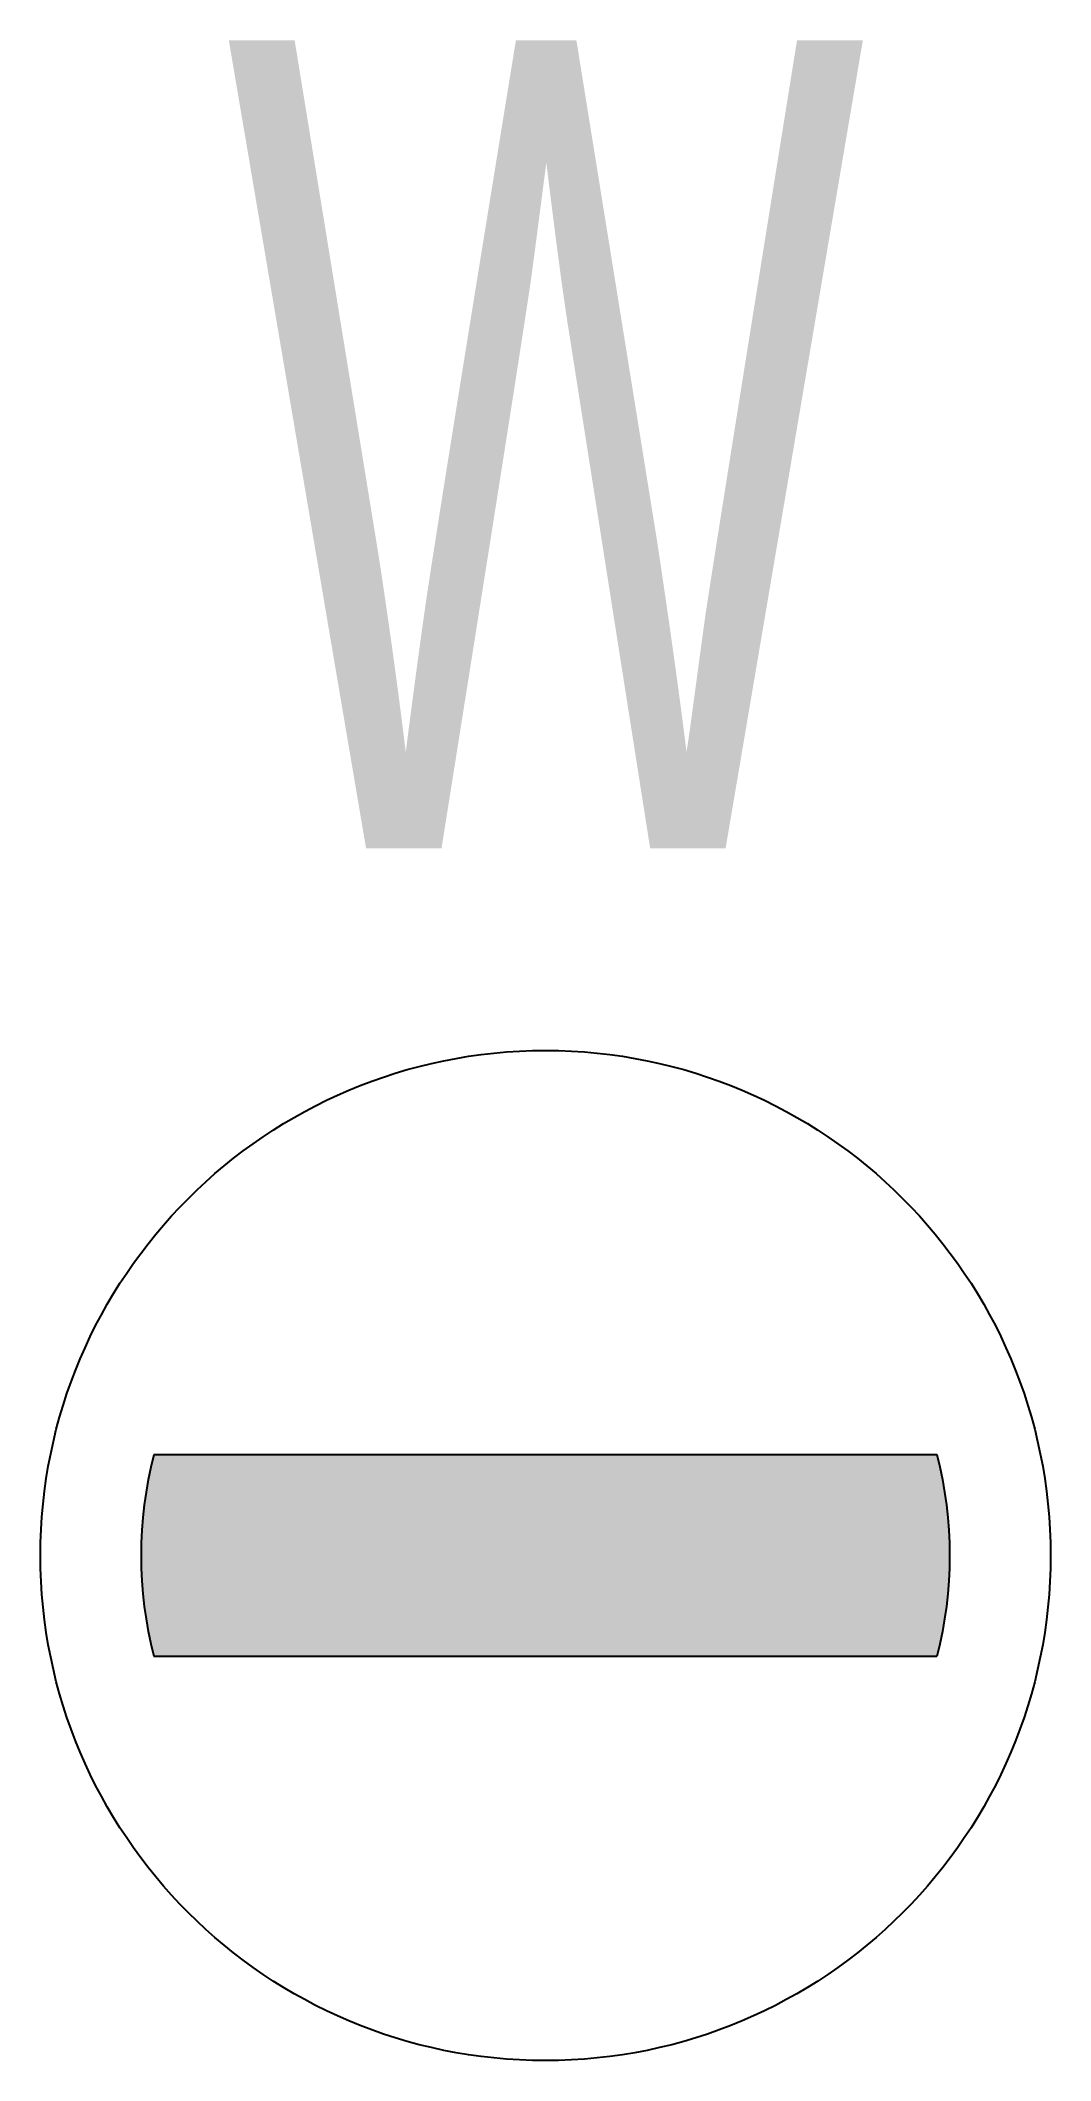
# Model space of a CAD drawing. Extents: x -1.25 to 1.25, y -1.25 to 3.75.
import ezdxf
from ezdxf.enums import TextEntityAlignment as Align

# ---------------------------------------------------------------- set-up
doc = ezdxf.new("R2010")
doc.units = 0
doc.header["$LTSCALE"] = 0.01
doc.header["$MEASUREMENT"] = 0
doc.layers.get('0').update_dxf_attribs({"lineweight": 20})
doc.styles.add('COA_Existing', font='arial.ttf', dxfattribs={"height": 2})

msp = doc.modelspace()

# ---------------------------------------------------------------- hatches: boundary and pattern name
at = {"linetype": 'ByBlock', "lineweight": -2}
h = msp.add_hatch(color=0, dxfattribs=at)
h.dxf.hatch_style = 1
edge = h.paths.add_edge_path()
edge.add_line((0.968245836551854, -0.2500000000000001), (-0.9682458365518543, -0.2500000000000001))
edge.add_arc((2.220446049250313e-16, -6.938893903907228e-17), 1, 165.5224878140701, 194.4775121859299, ccw=False)
edge.add_line((-0.9682458365518543, 0.2499999999999999), (0.9682458365518543, 0.25))
edge.add_arc((3.33066907387547e-16, 3.744763772636677e-16), 0.9999999999999996, -14.477512185929925, 14.477512185929925, ccw=False)

# ---------------------------------------------------------------- linework, layer by layer
at = {"color": 0, "linetype": 'ByBlock', "lineweight": -2}
msp.add_lwpolyline([(0.968245836551854, -0.2500000000000001), (-0.9682458365518543, -0.2499999999999999, -0.127016653792583), (-0.9682458365518543, 0.2499999999999999), (0.9682458365518543, 0.2499999999999998, -0.1270166537925832)], format="xyb", close=True, dxfattribs=at)
msp.add_circle((0, 0), 1.25, dxfattribs=at)

# ---------------------------------------------------------------- texts
at = {"color": 0, "linetype": 'ByBlock', "lineweight": -2, "style": 'COA_Existing', "width": 0.6}
msp.add_text('W', height=2, dxfattribs=at).set_placement((0, 1.75), align=Align.CENTER)

doc.saveas('drawing.dxf')
